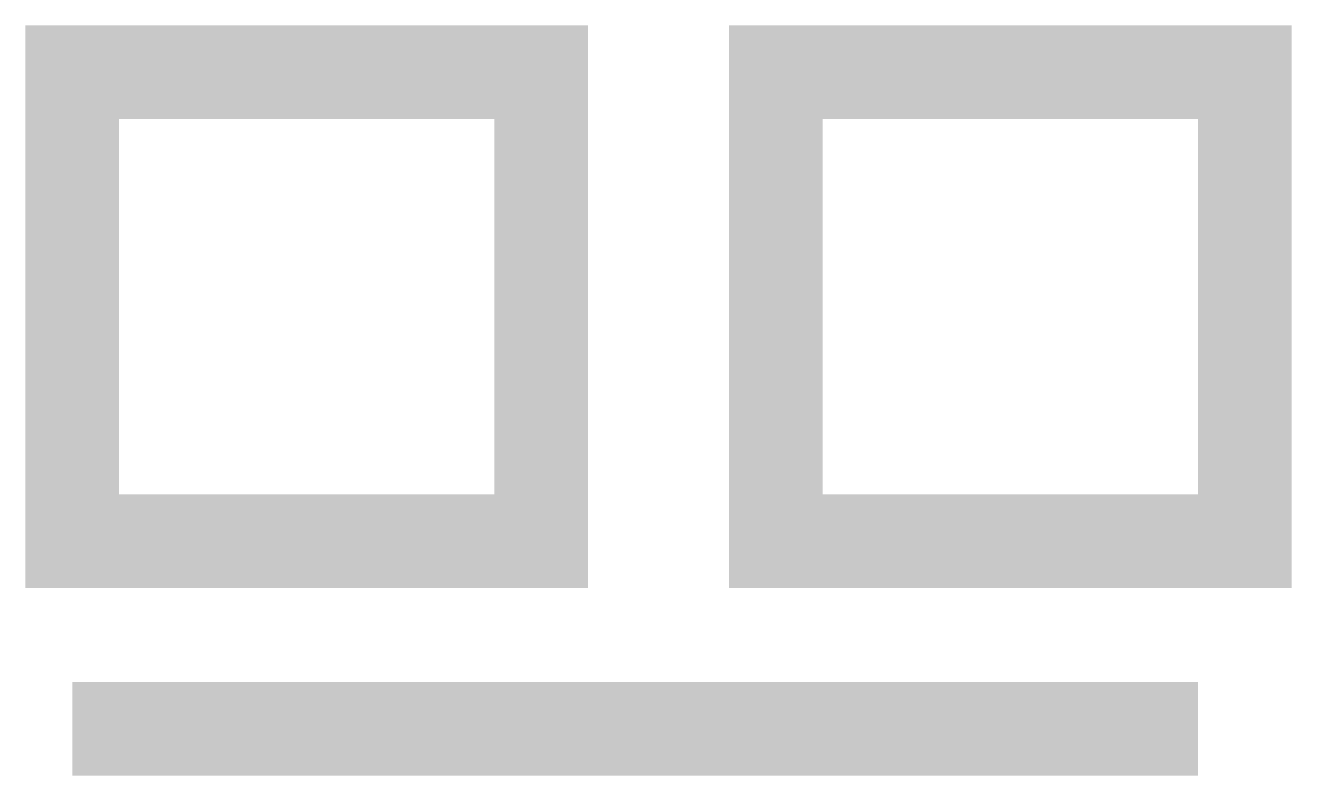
# Model space of a CAD drawing. Header units: millimetres. Extents: x -5 to 130, y -5 to 75.
import ezdxf

# ---------------------------------------------------------------- set-up
doc = ezdxf.new("R2010")
doc.units = ezdxf.units.MM

msp = doc.modelspace()

# ---------------------------------------------------------------- linework, layer by layer
at = {"const_width": 10}
msp.add_lwpolyline([(0, 20), (50, 20), (50, 70), (0, 70)], close=True, dxfattribs=at)
for points in [[(75, 20), (125, 20), (125, 70), (75, 70), (75, 20)], [(0, 0), (120, 0)]]:
    msp.add_lwpolyline(points, dxfattribs=at)

doc.saveas('drawing.dxf')
